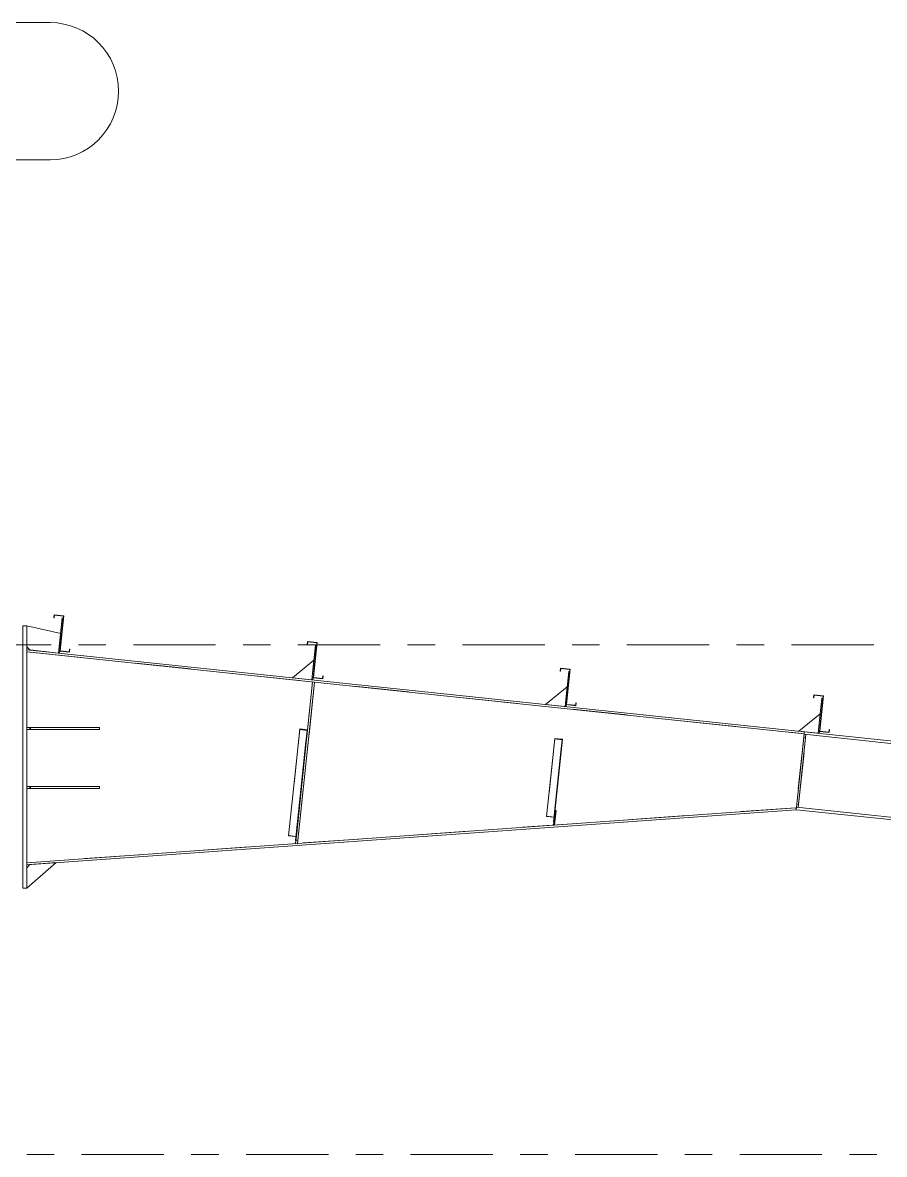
# Model space of a CAD drawing. Header units: millimetres. Extents: x -94 to 729, y -75 to 499.
# Drawn here: x 191.85 to 223.28, y 78.75 to 120.01 of the extents above; entities that cross this region are included whole.
import ezdxf

# ---------------------------------------------------------------- set-up
doc = ezdxf.new("R2010")
doc.units = ezdxf.units.MM
for name, pattern in [('XKITLINE00', [0]), ('XKITLINE02', [4, 2, -2]), ('XKITLINE03', [6, 3, -1, 1, -1])]:
    doc.linetypes.add(name, pattern=pattern)
doc.layers.add('Part', color=2, linetype='Continuous', lineweight=0)
doc.layers.add('S-grid', color=1, linetype='Continuous', lineweight=0)

# ---------------------------------------------------------------- blocks, each defined once
blk = doc.blocks.new('*A60')
at = {"layer": 'Part'}
blk.add_hatch(color=3, dxfattribs=at).paths.add_polyline_path([(201.954, 94.234), (201.957, 94.262), (202.241, 94.232), (202.183, 93.679), (202.169, 93.68), (202.224, 94.206)], flags=17)
blk = doc.blocks.new('*A61')
at = {"layer": 'Part'}
blk.add_hatch(color=3, dxfattribs=at).paths.add_polyline_path([(211.256, 93.893), (211.258, 93.916), (211.542, 93.886), (211.495, 93.439), (211.481, 93.441), (211.526, 93.865)], flags=17)
blk = doc.blocks.new('*A82')
at = {"layer": 'Part'}
blk.add_hatch(color=3, dxfattribs=at).paths.add_polyline_path([(193.55, 97.069), (193.56, 97.163), (193.572, 97.162), (193.561, 97.055), (193.206, 97.093), (193.341, 98.373), (193.011, 98.408), (193.002, 98.314), (192.989, 98.315), (193, 98.422), (193.355, 98.384), (193.22, 97.104)], flags=17)
blk = doc.blocks.new('*A83')
at = {"layer": 'Part'}
blk.add_hatch(color=3, dxfattribs=at).paths.add_polyline_path([(193.55, 97.069), (193.56, 97.163), (193.572, 97.162), (193.561, 97.055), (193.206, 97.093), (193.341, 98.373), (193.011, 98.408), (193.002, 98.314), (192.989, 98.315), (193, 98.422), (193.355, 98.384), (193.22, 97.104)], flags=17)
blk = doc.blocks.new('*A88')
at = {"layer": 'Part'}
blk.add_hatch(color=3, dxfattribs=at).paths.add_polyline_path([(221.253, 94.147), (221.263, 94.241), (221.276, 94.24), (221.265, 94.133), (220.909, 94.171), (221.044, 95.451), (220.715, 95.486), (220.705, 95.392), (220.692, 95.393), (220.703, 95.5), (221.059, 95.462), (220.924, 94.182)], flags=17)
blk = doc.blocks.new('*A89')
at = {"layer": 'Part'}
blk.add_hatch(color=3, dxfattribs=at).paths.add_polyline_path([(221.253, 94.147), (221.263, 94.241), (221.276, 94.24), (221.265, 94.133), (220.909, 94.171), (221.044, 95.451), (220.715, 95.486), (220.705, 95.392), (220.692, 95.393), (220.703, 95.5), (221.059, 95.462), (220.924, 94.182)], flags=17)
blk = doc.blocks.new('*A90')
at = {"layer": 'Part'}
blk.add_hatch(color=3, dxfattribs=at).paths.add_polyline_path([(212.019, 95.121), (212.029, 95.215), (212.041, 95.214), (212.03, 95.107), (211.675, 95.145), (211.81, 96.425), (211.48, 96.46), (211.471, 96.366), (211.458, 96.367), (211.469, 96.474), (211.824, 96.436), (211.689, 95.156)], flags=17)
blk = doc.blocks.new('*A91')
at = {"layer": 'Part'}
blk.add_hatch(color=3, dxfattribs=at).paths.add_polyline_path([(212.019, 95.121), (212.029, 95.215), (212.041, 95.214), (212.03, 95.107), (211.675, 95.145), (211.81, 96.425), (211.48, 96.46), (211.471, 96.366), (211.458, 96.367), (211.469, 96.474), (211.824, 96.436), (211.689, 95.156)], flags=17)
blk = doc.blocks.new('*A92')
at = {"layer": 'Part'}
blk.add_hatch(color=3, dxfattribs=at).paths.add_polyline_path([(202.784, 96.095), (202.794, 96.189), (202.807, 96.188), (202.796, 96.081), (202.441, 96.119), (202.576, 97.399), (202.246, 97.434), (202.236, 97.34), (202.223, 97.341), (202.234, 97.448), (202.59, 97.41), (202.455, 96.13)], flags=17)
blk = doc.blocks.new('*A93')
at = {"layer": 'Part'}
blk.add_hatch(color=3, dxfattribs=at).paths.add_polyline_path([(202.784, 96.095), (202.794, 96.189), (202.807, 96.188), (202.796, 96.081), (202.441, 96.119), (202.576, 97.399), (202.246, 97.434), (202.236, 97.34), (202.223, 97.341), (202.234, 97.448), (202.59, 97.41), (202.455, 96.13)], flags=17)
blk = doc.blocks.new('*A549')
at = {"layer": 'S-grid', "color": 1, "linetype": 'XKITLINE03', "lineweight": 0}
blk.add_line((117.889, 97.321), (262.825, 97.321), dxfattribs=at)
blk = doc.blocks.new('*A550')
at = {"layer": 'S-grid', "color": 1, "linetype": 'XKITLINE03', "lineweight": 0}
blk.add_line((-10, 78.75), (433.443, 78.75), dxfattribs=at)
blk = doc.blocks.new('*A552')
at = {"layer": 'Part', "color": 2, "linetype": 'XKITLINE00', "lineweight": 0}
for p, q in [((220.349, 94.086), (220.347, 94.065)), ((220.357, 94.157), (282.614, 87.59)), ((282.604, 87.498), (220.347, 94.065)), ((220.067, 91.408), (220.057, 91.316)), ((275.725, 85.444), (220.057, 91.316)), ((275.735, 85.536), (220.067, 91.408)), ((282.314, 84.749), (276.009, 85.414)), ((282.324, 84.841), (276.019, 85.506))]:
    blk.add_line(p, q, dxfattribs=at)
at = {"layer": 'Part', "color": 7, "linetype": 'XKITLINE02', "lineweight": 0}
for p, q in [((220.349, 94.086), (220.357, 94.157)), ((220.347, 94.065), (220.067, 91.408)), ((282.614, 87.59), (282.314, 84.749)), ((276.009, 85.414), (275.725, 85.444)), ((276.019, 85.506), (275.735, 85.536))]:
    blk.add_line(p, q, dxfattribs=at)
blk = doc.blocks.new('*A774')
at = {"layer": 'Part', "color": 7, "linetype": 'XKITLINE02', "lineweight": 0}
for p, q in [((192, 89.379), (192, 97.076)), ((192, 97.076), (220.349, 94.086)), ((220.349, 94.086), (220.065, 91.388)), ((220.052, 91.387), (192, 89.379))]:
    blk.add_line(p, q, dxfattribs=at)
at = {"layer": 'Part', "color": 2, "linetype": 'XKITLINE00', "lineweight": 0}
blk.add_line((220.065, 91.388), (220.052, 91.387), dxfattribs=at)
blk = doc.blocks.new('*A775')
at = {"layer": 'Part', "color": 2, "linetype": 'XKITLINE00', "lineweight": 0}
for p, q in [((192, 89.379), (220.052, 91.387)), ((192.005, 89.307), (220.057, 91.316)), ((220.052, 91.387), (220.057, 91.316)), ((192, 89.379), (192.005, 89.307))]:
    blk.add_line(p, q, dxfattribs=at)
blk = doc.blocks.new('*A776')
at = {"layer": 'Part', "color": 2, "linetype": 'XKITLINE00', "lineweight": 0}
for p, q in [((192, 97.076), (192.007, 97.147)), ((220.349, 94.086), (192, 97.076)), ((192.007, 97.147), (220.357, 94.157)), ((220.357, 94.157), (220.349, 94.086))]:
    blk.add_line(p, q, dxfattribs=at)
blk = doc.blocks.new('*A780')
at = {"layer": 'Part', "color": 2, "linetype": 'XKITLINE00', "lineweight": 0}
for p, q in [((191.857, 88.45), (191.857, 98.022)), ((191.857, 98.022), (192, 98.022)), ((192, 88.45), (192, 98.022)), ((192, 88.45), (191.857, 88.45))]:
    blk.add_line(p, q, dxfattribs=at)
blk = doc.blocks.new('*A782')
at = {"layer": 'Part', "color": 2, "linetype": 'XKITLINE00', "lineweight": 0}
for p, q in [((193.069, 89.384), (192, 88.45)), ((192.107, 89.315), (192, 89.2))]:
    blk.add_line(p, q, dxfattribs=at)
at = {"layer": 'Part', "color": 7, "linetype": 'XKITLINE02', "lineweight": 0}
for p, q in [((192, 89.2), (192, 88.45)), ((193.069, 89.384), (192.107, 89.315))]:
    blk.add_line(p, q, dxfattribs=at)
blk = doc.blocks.new('*A791')
at = {"layer": 'Part', "color": 2, "linetype": 'XKITLINE00', "lineweight": 0}
for p, q in [((194.657, 92.165), (192, 92.165)), ((194.657, 92.093), (192, 92.093)), ((192.143, 92.093), (192.143, 92.165)), ((194.657, 92.165), (194.657, 92.093))]:
    blk.add_line(p, q, dxfattribs=at)
at = {"layer": 'Part', "color": 7, "linetype": 'XKITLINE02', "lineweight": 0}
for p, q in [((192, 92.165), (192, 92.093)), ((192.107, 92.093), (192.107, 92.165))]:
    blk.add_line(p, q, dxfattribs=at)
blk = doc.blocks.new('*A792')
at = {"layer": 'Part', "color": 2, "linetype": 'XKITLINE00', "lineweight": 0}
for p, q in [((194.657, 94.308), (192, 94.308)), ((194.657, 94.236), (192, 94.236)), ((192.143, 94.236), (192.143, 94.308)), ((194.657, 94.308), (194.657, 94.236))]:
    blk.add_line(p, q, dxfattribs=at)
at = {"layer": 'Part', "color": 7, "linetype": 'XKITLINE02', "lineweight": 0}
for p, q in [((192, 94.308), (192, 94.236)), ((192.107, 94.236), (192.107, 94.308))]:
    blk.add_line(p, q, dxfattribs=at)
blk = doc.blocks.new('*A793')
at = {"layer": 'Part', "color": 7, "linetype": 'XKITLINE02', "lineweight": 0}
for p, q in [((192, 92.093), (192, 92.165)), ((192, 92.165), (194.657, 92.165)), ((194.657, 92.093), (192, 92.093)), ((192.107, 92.093), (192.107, 92.165)), ((192.143, 92.093), (192.143, 92.165)), ((194.657, 92.093), (194.657, 92.165))]:
    blk.add_line(p, q, dxfattribs=at)
blk = doc.blocks.new('*A794')
at = {"layer": 'Part', "color": 7, "linetype": 'XKITLINE02', "lineweight": 0}
for p, q in [((192, 94.236), (192, 94.308)), ((192, 94.308), (194.657, 94.308)), ((194.657, 94.236), (192, 94.236)), ((192.107, 94.236), (192.107, 94.308)), ((192.143, 94.236), (192.143, 94.308)), ((194.657, 94.236), (194.657, 94.308))]:
    blk.add_line(p, q, dxfattribs=at)
blk = doc.blocks.new('*A797')
at = {"layer": 'Part', "color": 2, "linetype": 'XKITLINE00', "lineweight": 0}
for p, q in [((192, 98.022), (193.238, 97.736)), ((193.238, 97.736), (193.163, 97.026)), ((192.107, 97.137), (192, 97.255))]:
    blk.add_line(p, q, dxfattribs=at)
at = {"layer": 'Part', "color": 7, "linetype": 'XKITLINE02', "lineweight": 0}
for p, q in [((192, 97.255), (192, 98.022)), ((193.163, 97.026), (192.107, 97.137))]:
    blk.add_line(p, q, dxfattribs=at)
blk = doc.blocks.new('*A798')
at = {"layer": 'Part', "color": 2, "linetype": 'XKITLINE00', "lineweight": 0}
for p, q in [((193.298, 98.304), (193.163, 97.025)), ((193.333, 98.3), (193.298, 98.304)), ((193.206, 97.093), (193.199, 97.022))]:
    blk.add_line(p, q, dxfattribs=at)
at = {"layer": 'Part', "color": 7, "linetype": 'XKITLINE02', "lineweight": 0}
for p, q in [((193.206, 97.093), (193.333, 98.3)), ((193.199, 97.022), (193.163, 97.025))]:
    blk.add_line(p, q, dxfattribs=at)
blk = doc.blocks.new('*A803')
at = {"layer": 'Part', "color": 2, "linetype": 'XKITLINE00', "lineweight": 0}
for p, q in [((201.954, 94.234), (201.546, 90.365)), ((202.241, 94.232), (201.844, 90.465)), ((201.954, 94.234), (201.957, 94.262)), ((202.224, 94.206), (201.954, 94.234)), ((201.957, 94.262), (202.241, 94.232)), ((202.169, 93.68), (202.224, 94.206)), ((202.169, 93.68), (201.802, 90.198)), ((202.169, 93.68), (202.183, 93.679)), ((201.546, 90.365), (201.816, 90.336)), ((201.802, 90.198), (201.816, 90.196))]:
    blk.add_line(p, q, dxfattribs=at)
at = {"layer": 'Part', "color": 7, "linetype": 'XKITLINE02', "lineweight": 0}
for p, q in [((201.547, 90.372), (201.831, 90.342)), ((201.816, 90.196), (201.844, 90.465))]:
    blk.add_line(p, q, dxfattribs=at)
blk = doc.blocks.new('*A804')
at = {"layer": 'Part', "color": 7, "linetype": 'XKITLINE02', "lineweight": 0}
for p, q in [((201.957, 94.262), (201.546, 90.365)), ((202.224, 94.206), (201.802, 90.198)), ((201.816, 90.196), (202.241, 94.232)), ((201.546, 90.365), (201.816, 90.336)), ((201.547, 90.372), (201.831, 90.342)), ((201.802, 90.198), (201.816, 90.196))]:
    blk.add_line(p, q, dxfattribs=at)
blk = doc.blocks.new('*A805')
at = {"layer": 'Part', "color": 7, "linetype": 'XKITLINE02', "lineweight": 0}
for p, q in [((202.426, 95.977), (201.804, 90.081)), ((201.875, 90.073), (202.497, 95.969)), ((202.497, 95.969), (202.426, 95.977)), ((201.804, 90.081), (201.875, 90.073)), ((201.815, 90.187), (201.886, 90.18))]:
    blk.add_line(p, q, dxfattribs=at)
blk = doc.blocks.new('*A806')
at = {"layer": 'Part', "color": 2, "linetype": 'XKITLINE00', "lineweight": 0}
for p, q in [((202.532, 97.33), (202.397, 96.051)), ((202.568, 97.326), (202.532, 97.33)), ((202.441, 96.119), (202.433, 96.048))]:
    blk.add_line(p, q, dxfattribs=at)
at = {"layer": 'Part', "color": 7, "linetype": 'XKITLINE02', "lineweight": 0}
for p, q in [((202.441, 96.119), (202.568, 97.326)), ((202.433, 96.048), (202.397, 96.051))]:
    blk.add_line(p, q, dxfattribs=at)
blk = doc.blocks.new('*A807')
at = {"layer": 'Part', "color": 2, "linetype": 'XKITLINE00', "lineweight": 0}
for p, q in [((202.497, 95.969), (201.876, 90.086)), ((202.426, 95.977), (202.241, 94.232)), ((201.844, 90.465), (201.804, 90.081))]:
    blk.add_line(p, q, dxfattribs=at)
at = {"layer": 'Part', "color": 7, "linetype": 'XKITLINE02', "lineweight": 0}
for p, q in [((202.497, 95.969), (202.426, 95.977)), ((202.241, 94.232), (201.844, 90.465)), ((201.875, 90.073), (201.804, 90.081)), ((201.815, 90.187), (201.886, 90.18)), ((201.876, 90.086), (201.875, 90.073))]:
    blk.add_line(p, q, dxfattribs=at)
blk = doc.blocks.new('*A808')
at = {"layer": 'Part', "color": 2, "linetype": 'XKITLINE00', "lineweight": 0}
blk.add_line((202.472, 96.762), (201.687, 96.126), dxfattribs=at)
at = {"layer": 'Part', "color": 7, "linetype": 'XKITLINE02', "lineweight": 0}
for p, q in [((202.397, 96.051), (202.472, 96.762)), ((201.687, 96.126), (202.397, 96.051))]:
    blk.add_line(p, q, dxfattribs=at)
blk = doc.blocks.new('*A809')
at = {"layer": 'Part', "color": 7, "linetype": 'XKITLINE02', "lineweight": 0}
for p, q in [((211.268, 91.287), (211.212, 90.754)), ((211.247, 90.75), (211.304, 91.283)), ((211.304, 91.283), (211.268, 91.287)), ((211.223, 90.861), (211.259, 90.857)), ((211.212, 90.754), (211.247, 90.75))]:
    blk.add_line(p, q, dxfattribs=at)
blk = doc.blocks.new('*A810')
at = {"layer": 'Part', "color": 2, "linetype": 'XKITLINE00', "lineweight": 0}
for p, q in [((211.767, 96.356), (211.632, 95.077)), ((211.802, 96.352), (211.767, 96.356)), ((211.675, 95.145), (211.667, 95.074))]:
    blk.add_line(p, q, dxfattribs=at)
at = {"layer": 'Part', "color": 7, "linetype": 'XKITLINE02', "lineweight": 0}
for p, q in [((211.675, 95.145), (211.802, 96.352)), ((211.667, 95.074), (211.632, 95.077))]:
    blk.add_line(p, q, dxfattribs=at)
blk = doc.blocks.new('*A811')
at = {"layer": 'Part', "color": 2, "linetype": 'XKITLINE00', "lineweight": 0}
for p, q in [((211.304, 91.283), (211.248, 90.757)), ((211.268, 91.287), (211.304, 91.283)), ((211.249, 91.104), (211.212, 90.754))]:
    blk.add_line(p, q, dxfattribs=at)
at = {"layer": 'Part', "color": 7, "linetype": 'XKITLINE02', "lineweight": 0}
for p, q in [((211.249, 91.104), (211.268, 91.287)), ((211.223, 90.861), (211.259, 90.857)), ((211.247, 90.75), (211.212, 90.754)), ((211.248, 90.757), (211.247, 90.75))]:
    blk.add_line(p, q, dxfattribs=at)
blk = doc.blocks.new('*A812')
at = {"layer": 'Part', "color": 2, "linetype": 'XKITLINE00', "lineweight": 0}
blk.add_line((211.707, 95.788), (210.922, 95.152), dxfattribs=at)
at = {"layer": 'Part', "color": 7, "linetype": 'XKITLINE02', "lineweight": 0}
for p, q in [((211.632, 95.077), (211.707, 95.788)), ((210.922, 95.152), (211.632, 95.077))]:
    blk.add_line(p, q, dxfattribs=at)
blk = doc.blocks.new('*A813')
at = {"layer": 'Part', "color": 2, "linetype": 'XKITLINE00', "lineweight": 0}
for p, q in [((221.001, 95.382), (220.866, 94.103)), ((221.037, 95.378), (221.001, 95.382)), ((220.909, 94.171), (220.902, 94.1))]:
    blk.add_line(p, q, dxfattribs=at)
at = {"layer": 'Part', "color": 7, "linetype": 'XKITLINE02', "lineweight": 0}
for p, q in [((220.909, 94.171), (221.037, 95.378)), ((220.902, 94.1), (220.866, 94.103))]:
    blk.add_line(p, q, dxfattribs=at)
blk = doc.blocks.new('*A814')
at = {"layer": 'Part', "color": 2, "linetype": 'XKITLINE00', "lineweight": 0}
blk.add_line((220.941, 94.814), (220.156, 94.178), dxfattribs=at)
at = {"layer": 'Part', "color": 7, "linetype": 'XKITLINE02', "lineweight": 0}
for p, q in [((220.866, 94.103), (220.941, 94.814)), ((220.156, 94.178), (220.866, 94.103))]:
    blk.add_line(p, q, dxfattribs=at)
blk = doc.blocks.new('*A815')
at = {"layer": 'Part', "color": 7, "linetype": 'XKITLINE02', "lineweight": 0}
for p, q in [((211.258, 93.916), (210.958, 91.069)), ((211.526, 93.865), (211.21, 90.869)), ((211.224, 90.868), (211.542, 93.886)), ((210.958, 91.069), (211.228, 91.041)), ((210.959, 91.078), (211.243, 91.048)), ((211.21, 90.869), (211.224, 90.868))]:
    blk.add_line(p, q, dxfattribs=at)
blk = doc.blocks.new('*A816')
at = {"layer": 'Part', "color": 2, "linetype": 'XKITLINE00', "lineweight": 0}
for p, q in [((211.256, 93.893), (210.958, 91.069)), ((211.542, 93.886), (211.249, 91.104)), ((211.256, 93.893), (211.258, 93.916)), ((211.526, 93.865), (211.256, 93.893)), ((211.258, 93.916), (211.542, 93.886)), ((211.481, 93.441), (211.526, 93.865)), ((211.481, 93.441), (211.21, 90.869)), ((211.481, 93.441), (211.495, 93.439)), ((210.958, 91.069), (211.228, 91.041)), ((211.21, 90.869), (211.224, 90.868))]:
    blk.add_line(p, q, dxfattribs=at)
at = {"layer": 'Part', "color": 7, "linetype": 'XKITLINE02', "lineweight": 0}
for p, q in [((211.243, 91.048), (210.959, 91.078)), ((211.249, 91.104), (211.224, 90.868))]:
    blk.add_line(p, q, dxfattribs=at)
blk = doc.blocks.new('*A817')
at = {"layer": 'Part', "color": 7, "linetype": 'XKITLINE02', "lineweight": 0}
for p, q in [((220.347, 94.065), (220.067, 91.408)), ((220.138, 91.401), (220.418, 94.057)), ((220.336, 93.958), (220.407, 93.951)), ((220.418, 94.057), (220.347, 94.065)), ((220.067, 91.408), (220.138, 91.401)), ((220.078, 91.515), (220.149, 91.507))]:
    blk.add_line(p, q, dxfattribs=at)
blk = doc.blocks.new('*A818')
at = {"layer": 'Part', "color": 2, "linetype": 'XKITLINE00', "lineweight": 0}
for p, q in [((220.067, 91.408), (220.347, 94.065)), ((220.418, 94.057), (220.138, 91.401))]:
    blk.add_line(p, q, dxfattribs=at)
at = {"layer": 'Part', "color": 7, "linetype": 'XKITLINE02', "lineweight": 0}
for p, q in [((220.336, 93.958), (220.407, 93.951)), ((220.418, 94.057), (220.347, 94.065)), ((220.138, 91.401), (220.067, 91.408)), ((220.149, 91.507), (220.078, 91.515))]:
    blk.add_line(p, q, dxfattribs=at)
blk = doc.blocks.new('*A880')
at = {"layer": 'Part', "color": 2, "linetype": 'XKITLINE00', "lineweight": 0}
for p, q in [((192.989, 98.315), (193, 98.422)), ((193.002, 98.314), (192.989, 98.315)), ((193, 98.422), (193.355, 98.384)), ((193.011, 98.408), (193.002, 98.314)), ((193.341, 98.373), (193.011, 98.408)), ((193.206, 97.093), (193.341, 98.373)), ((193.355, 98.384), (193.22, 97.104)), ((193.561, 97.055), (193.206, 97.093)), ((193.22, 97.104), (193.55, 97.069)), ((193.55, 97.069), (193.56, 97.163)), ((193.56, 97.163), (193.572, 97.162)), ((193.572, 97.162), (193.561, 97.055))]:
    blk.add_line(p, q, dxfattribs=at)
blk = doc.blocks.new('*A881')
at = {"layer": 'Part', "color": 2, "linetype": 'XKITLINE00', "lineweight": 0}
for p, q in [((192.989, 98.315), (193, 98.422)), ((193.002, 98.314), (192.989, 98.315)), ((193, 98.422), (193.355, 98.384)), ((193.011, 98.408), (193.002, 98.314)), ((193.341, 98.373), (193.011, 98.408)), ((193.206, 97.093), (193.341, 98.373)), ((193.355, 98.384), (193.22, 97.104)), ((193.561, 97.055), (193.206, 97.093)), ((193.22, 97.104), (193.55, 97.069)), ((193.55, 97.069), (193.56, 97.163)), ((193.56, 97.163), (193.572, 97.162)), ((193.572, 97.162), (193.561, 97.055))]:
    blk.add_line(p, q, dxfattribs=at)
blk = doc.blocks.new('*A884')
at = {"layer": 'S-grid', "color": 1, "linetype": 'XKITLINE00', "lineweight": 0}
for p, q in [((187.863, 120.008), (192.851, 120.008)), ((187.863, 115.008), (192.851, 115.008))]:
    blk.add_line(p, q, dxfattribs=at)
for centre, start, end in [((187.863, 117.508), 90, 270), ((192.851, 117.508), 270, 90)]:
    blk.add_arc(centre, 2.5, start, end, dxfattribs=at)
blk = doc.blocks.new('*A887')
at = {"layer": 'Part', "color": 2, "linetype": 'XKITLINE00', "lineweight": 0}
for p, q in [((220.692, 95.393), (220.703, 95.5)), ((220.705, 95.392), (220.692, 95.393)), ((220.703, 95.5), (221.059, 95.462)), ((220.715, 95.486), (220.705, 95.392)), ((221.044, 95.451), (220.715, 95.486)), ((220.909, 94.171), (221.044, 95.451)), ((221.059, 95.462), (220.924, 94.182)), ((221.265, 94.133), (220.909, 94.171)), ((220.924, 94.182), (221.253, 94.147)), ((221.253, 94.147), (221.263, 94.241)), ((221.263, 94.241), (221.276, 94.24)), ((221.276, 94.24), (221.265, 94.133))]:
    blk.add_line(p, q, dxfattribs=at)
blk = doc.blocks.new('*A888')
at = {"layer": 'Part', "color": 2, "linetype": 'XKITLINE00', "lineweight": 0}
for p, q in [((220.692, 95.393), (220.703, 95.5)), ((220.705, 95.392), (220.692, 95.393)), ((220.703, 95.5), (221.059, 95.462)), ((220.715, 95.486), (220.705, 95.392)), ((221.044, 95.451), (220.715, 95.486)), ((220.909, 94.171), (221.044, 95.451)), ((221.059, 95.462), (220.924, 94.182)), ((221.265, 94.133), (220.909, 94.171)), ((220.924, 94.182), (221.253, 94.147)), ((221.253, 94.147), (221.263, 94.241)), ((221.263, 94.241), (221.276, 94.24)), ((221.276, 94.24), (221.265, 94.133))]:
    blk.add_line(p, q, dxfattribs=at)
blk = doc.blocks.new('*A889')
at = {"layer": 'Part', "color": 2, "linetype": 'XKITLINE00', "lineweight": 0}
for p, q in [((211.458, 96.367), (211.469, 96.474)), ((211.471, 96.366), (211.458, 96.367)), ((211.469, 96.474), (211.824, 96.436)), ((211.48, 96.46), (211.471, 96.366)), ((211.81, 96.425), (211.48, 96.46)), ((211.675, 95.145), (211.81, 96.425)), ((211.824, 96.436), (211.689, 95.156)), ((212.03, 95.107), (211.675, 95.145)), ((211.689, 95.156), (212.019, 95.121)), ((212.019, 95.121), (212.029, 95.215)), ((212.029, 95.215), (212.041, 95.214)), ((212.041, 95.214), (212.03, 95.107))]:
    blk.add_line(p, q, dxfattribs=at)
blk = doc.blocks.new('*A890')
at = {"layer": 'Part', "color": 2, "linetype": 'XKITLINE00', "lineweight": 0}
for p, q in [((211.458, 96.367), (211.469, 96.474)), ((211.471, 96.366), (211.458, 96.367)), ((211.469, 96.474), (211.824, 96.436)), ((211.48, 96.46), (211.471, 96.366)), ((211.81, 96.425), (211.48, 96.46)), ((211.675, 95.145), (211.81, 96.425)), ((211.824, 96.436), (211.689, 95.156)), ((212.03, 95.107), (211.675, 95.145)), ((211.689, 95.156), (212.019, 95.121)), ((212.019, 95.121), (212.029, 95.215)), ((212.029, 95.215), (212.041, 95.214)), ((212.041, 95.214), (212.03, 95.107))]:
    blk.add_line(p, q, dxfattribs=at)
blk = doc.blocks.new('*A891')
at = {"layer": 'Part', "color": 2, "linetype": 'XKITLINE00', "lineweight": 0}
for p, q in [((202.223, 97.341), (202.234, 97.448)), ((202.234, 97.448), (202.59, 97.41)), ((202.246, 97.434), (202.236, 97.34)), ((202.576, 97.399), (202.246, 97.434)), ((202.441, 96.119), (202.576, 97.399)), ((202.59, 97.41), (202.455, 96.13)), ((202.236, 97.34), (202.223, 97.341)), ((202.455, 96.13), (202.784, 96.095)), ((202.784, 96.095), (202.794, 96.189)), ((202.794, 96.189), (202.807, 96.188)), ((202.807, 96.188), (202.796, 96.081)), ((202.796, 96.081), (202.441, 96.119))]:
    blk.add_line(p, q, dxfattribs=at)
blk = doc.blocks.new('*A892')
at = {"layer": 'Part', "color": 2, "linetype": 'XKITLINE00', "lineweight": 0}
for p, q in [((202.223, 97.341), (202.234, 97.448)), ((202.234, 97.448), (202.59, 97.41)), ((202.246, 97.434), (202.236, 97.34)), ((202.576, 97.399), (202.246, 97.434)), ((202.441, 96.119), (202.576, 97.399)), ((202.59, 97.41), (202.455, 96.13)), ((202.236, 97.34), (202.223, 97.341)), ((202.455, 96.13), (202.784, 96.095)), ((202.784, 96.095), (202.794, 96.189)), ((202.794, 96.189), (202.807, 96.188)), ((202.807, 96.188), (202.796, 96.081)), ((202.796, 96.081), (202.441, 96.119))]:
    blk.add_line(p, q, dxfattribs=at)

msp = doc.modelspace()

# ---------------------------------------------------------------- block references
at = {"lineweight": 0}
for name in ['*A884', '*A549', '*A82', '*A83', '*A880', '*A881', '*A798', '*A780', '*A797', '*A92', '*A93', '*A891', '*A892', '*A776', '*A774', '*A806', '*A808', '*A90', '*A91', '*A889', '*A890', '*A810', '*A805', '*A807', '*A812', '*A88', '*A89', '*A887', '*A888', '*A813', '*A814', '*A792', '*A794', '*A803', '*A804', '*A60', '*A552', '*A815', '*A816', '*A61', '*A817', '*A818', '*A791', '*A793', '*A775', '*A809', '*A811', '*A782', '*A550']:
    msp.add_blockref(name, (0, 0), dxfattribs=at)

doc.saveas('drawing.dxf')
